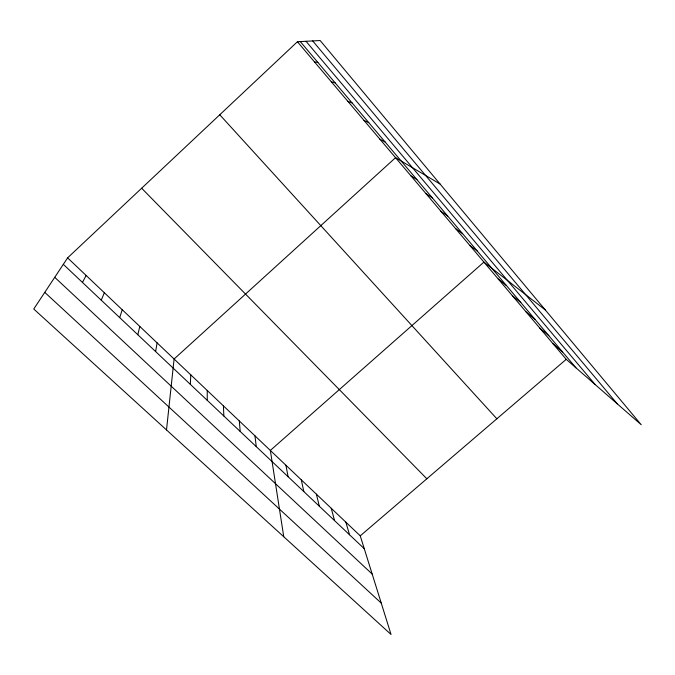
<?xml version="1.0" encoding="UTF-8"?>
<svg xmlns="http://www.w3.org/2000/svg" width="675" height="675" viewBox="0 0 675 675"><rect width="100%" height="100%" fill="white"/><g stroke="black" fill="none" stroke-linecap="round" stroke-linejoin="round"><path stroke-width="1.01" d="M207.233 400.317L207.242 390.496M190.325 384.345L190.814 374.887M166.506 429.941L174.099 359.016L395.55 157.68L440.032 183.988M155.63 351.557L157.106 342.875M137.818 334.733L139.818 326.455M119.694 317.604L122.234 309.757M101.242 300.173L104.347 292.764M82.46 282.42L86.138 275.468M67.61 257.867L33.75 309.015L391.036 634.466L360.256 535.84L67.61 257.867L297.422 41.74L320.152 40.534L641.25 424.761L566.232 359.336L297.422 41.74M360.256 535.84L566.232 359.336M314.516 61.948L317.883 62.429M331.315 81.785L335.171 82.882M347.802 101.267L352.139 102.963M364.002 120.403L368.795 122.664M379.915 139.21L385.147 142.02M410.915 175.838L416.973 179.685M426.018 193.674L432.472 198.02M440.868 211.216L447.694 216.034M455.465 228.462L462.653 233.736M469.808 245.413L477.36 251.134M545.349 310.002L483.924 262.094L270.337 450.428L283.753 536.743M498.226 278.986L506.444 285.559M512.283 295.591L520.83 302.577M526.112 311.926L534.963 319.3M539.705 327.991L548.859 335.745M553.078 343.794L562.52 351.911M44.769 292.376L381.24 603.087M54.742 277.307L372.195 574.087M63.323 264.347L364.264 548.682M141.649 188.241L426.845 478.778M219.755 114.775L496.859 418.787M300.274 41.588L575.952 367.808M306.011 41.285L595.215 384.607M312.711 40.93L617.288 403.861M345.862 522.172L349.523 534.76M331.239 508.275L334.547 520.602M316.381 494.167L319.317 506.216M301.286 479.824L303.826 491.586M285.938 465.244L288.082 476.702M254.948 435.805L256.264 446.639M239.304 420.955L240.199 431.46M223.408 405.852L223.855 416.019"/></g></svg>
